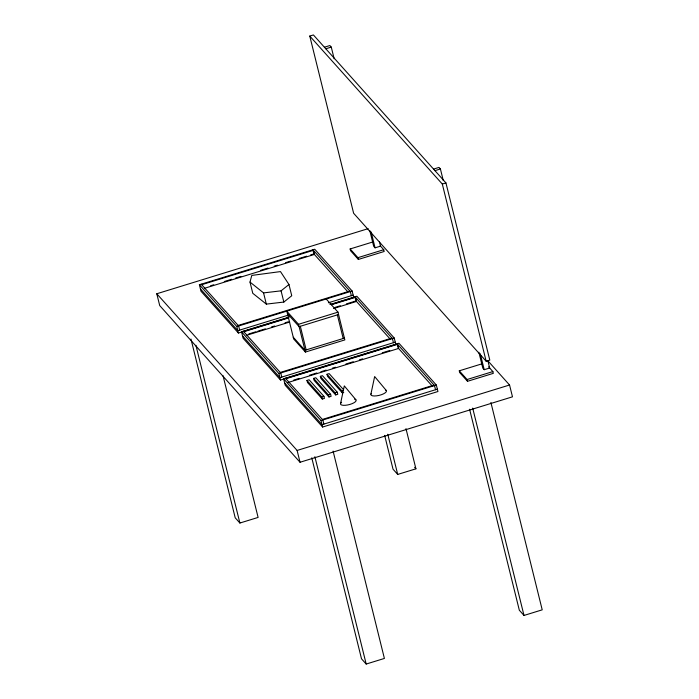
<?xml version="1.0" encoding="UTF-8"?>
<svg xmlns="http://www.w3.org/2000/svg" width="699" height="699" viewBox="0 0 699 699"><rect width="100%" height="100%" fill="white"/><g stroke="black" fill="none" stroke-linecap="round" stroke-linejoin="round"><path stroke-width="1.05" d="M340.562 403.472L344.301 385.9L355.905 399.802M370.907 394.122L374.647 376.551L386.25 390.461M249.997 282.081L251.78 275.423L280.482 271.588L288.967 284.519L291.745 295.738L283.846 302.055L266.336 304.117L252.776 293.3L249.997 282.081L263.558 292.898L266.336 304.117M263.558 292.898L281.068 290.836L288.967 284.519M309.771 36.068L313.414 34.95L445.945 182.928L489.798 360.116L486.154 361.234L353.624 213.265L309.771 36.068L442.31 184.047L486.154 361.234M324.406 47.226L329.876 45.54L331.274 47.104L334.157 58.751M325.813 48.79L331.274 47.104M433.555 169.088L439.016 167.402L440.414 168.975L443.297 180.613M434.953 170.652L440.414 168.975M442.31 184.047L445.945 182.928M487.745 360.658L509.554 385.009L512.481 396.822L300.037 462.257L159.713 305.577L156.786 293.763L368.19 228.652M287.254 317.993L238.42 333.03L200.997 291.247L199.39 284.746L314.716 249.228L352.139 291.011L353.746 297.512L330.889 304.546M201.679 284.711L313.37 250.312L314.393 254.445L204.79 288.206M210.591 285.751L213.719 284.79M224.309 281.522L231.587 279.285M235.642 278.036L240.937 276.402M260.675 270.321L267.997 268.067M274.183 266.162L277.389 265.174M285.611 262.641L290.959 260.998M299.12 258.481L306.616 256.175M310.548 254.96L313.668 254.008M380.186 245.76L383.734 249.718L384.17 251.491L358.369 259.434L350.575 250.731L350.138 248.958L372.838 241.968M369.736 230.382L373.668 246.266L375.066 247.83L380.536 246.153L379.487 241.915M350.138 248.958L357.932 257.669L383.734 249.718M238.167 325.446L349.849 291.055M199.39 284.746L236.812 326.529L352.139 291.011M288.748 314.987L237.835 330.671L200.421 288.888M328.381 302.781L353.161 295.144M329.945 304.511L356.822 296.236L394.236 338.019L395.844 344.511L280.517 380.038L243.103 338.255L241.496 331.754L289.237 317.049M243.776 331.719L288.661 317.896M331.457 304.712L355.468 297.32L356.49 301.452L333.528 308.521M248.748 333.973L256.017 331.728M257.905 331.151L265.375 328.853M271.474 326.966L274.602 326.005M285.043 322.789L288.233 321.811M334.987 307.411L340.361 305.751M346.416 303.89L356.018 300.928L390.566 339.496M246.887 335.205L289.683 322.029M298.525 324.301L337.984 312.147L344.852 339.906L305.402 352.06L293.702 339.006L286.835 311.247L298.525 324.301L305.402 352.06M338.569 314.515L299.111 326.66L287.42 313.606M344.415 338.133L304.956 350.286L293.265 337.233M280.264 372.453L391.947 338.054M241.496 331.754L278.91 373.537L394.236 338.019M395.258 342.152L279.932 377.67L242.518 335.887M283.593 378.762L398.919 343.235L436.333 385.018L437.941 391.519L322.615 427.037L285.201 385.254L283.593 378.762L321.007 420.545L322.615 427.037M285.882 378.718L397.565 344.319L398.587 348.46L287.944 382.536M293.737 380.081L299.155 378.412M309.552 375.214L316.822 372.978M320.876 371.728L326.171 370.094M332.357 368.19L335.494 367.22M345.909 364.013L353.24 361.759M359.417 359.854L362.632 358.867M382.274 352.812L389.771 350.505M306.992 380.439L309.115 379.784L323.925 396.324L324.441 398.395L322.309 399.05L307.499 382.51L306.992 380.439L321.802 396.98L322.309 399.05M313.668 378.386L315.791 377.731L330.601 394.271L331.116 396.333L328.993 396.988L314.174 380.448L313.668 378.386L328.478 394.926L328.993 396.988M320.343 376.324L322.466 375.678L337.276 392.209L337.792 394.28L335.669 394.935L320.85 378.395L320.343 376.324L335.153 392.864L335.669 394.935M343.759 392.445L342.344 392.873L327.534 376.342L327.018 374.271L329.142 373.616L343.253 389.369M321.802 396.98L323.925 396.324M328.478 394.926L330.601 394.271M335.153 392.864L337.276 392.209M327.018 374.271L341.828 390.811L343.244 390.374M488.618 366.835L492.874 371.58L493.311 373.353L467.517 381.296L459.715 372.593L459.278 370.82L481.978 363.829M322.361 419.461L434.044 385.062M478.876 352.252L482.808 368.128L484.215 369.692L489.676 368.015L487.841 360.605M321.007 420.545L436.333 385.018M459.278 370.82L467.072 379.531L492.874 371.58M437.356 389.16L322.029 424.677L284.615 382.895M156.786 293.763L297.11 450.444L509.554 385.009M190.976 339.041L235.214 517.81L239.897 523.035L258.106 517.426L223.025 375.678M384.651 435.355L393.03 469.204L397.714 474.429L415.922 468.819L405.97 428.627M311.771 457.836L361.514 658.825L366.189 664.05L384.398 658.441L333.091 451.1M469.588 409.23L519.322 610.218L524.005 615.443L542.214 609.834L490.899 402.493M397.093 343.803L434.516 385.586L435.538 389.719M347.744 291.693L313.921 253.929L312.899 249.788L350.321 291.57L351.344 295.703M398.115 347.936L432.664 386.503M326.284 299.093L337.984 312.147M414.586 467.325L415.922 468.819M201.216 284.187L238.639 325.97L239.661 330.103M243.313 331.195L280.736 372.978L281.758 377.111M285.41 378.203L322.833 419.977L323.855 424.118M480.283 353.816L484.215 369.692M467.072 379.531L467.517 381.296M472.69 408.102L524.005 615.443M371.143 231.954L375.066 247.83M397.355 344.834L397.862 346.905M393.441 342.711L392.419 338.578L354.996 296.795L355.765 299.897M357.932 257.669L358.369 259.434M387.762 434.228L397.714 474.429M337.355 314.882L343.2 338.508M341.828 390.811L342.344 392.873M300.325 326.284L306.171 349.911M281.068 290.836L283.846 302.055M314.873 456.709L366.189 664.05M278.91 373.537L280.517 380.038M297.11 450.444L300.037 462.257M236.812 326.529L238.42 333.03M195.912 345.315L239.897 523.035M385.726 390.077A8.047 2.621 -13.9 0 1 379.094 395.389A8.047 2.621 -13.9 0 1 371.274 393.528M354.585 399.155A8.047 2.621 -13.9 0 1 353.799 402.86A8.047 2.621 -13.9 0 1 343.489 405.324A8.047 2.621 -13.9 0 1 341.575 402.257"/></g></svg>
